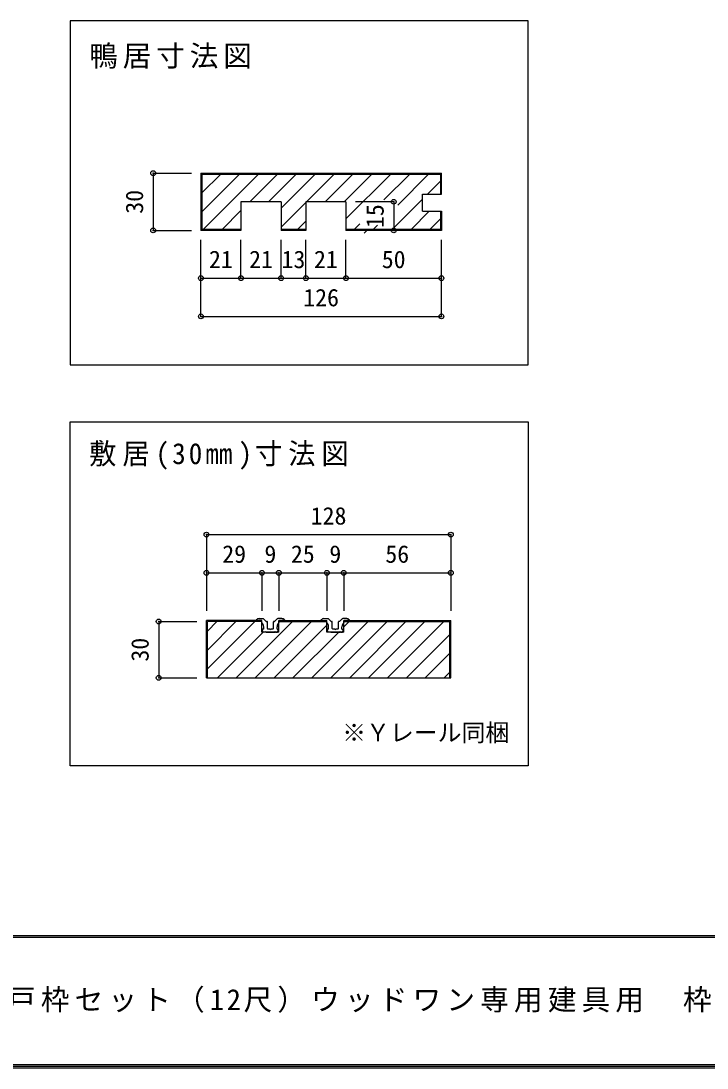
# Model space of a CAD drawing. Units: millimetres at full size, sheet at 1:5. Extents: x -981 to 969, y -733 to 681.
# Drawn here: x -477 to -117, y -716 to -168 of the extents above; entities that cross this region are included whole.
import ezdxf
from ezdxf.enums import TextEntityAlignment as Align

# ---------------------------------------------------------------- set-up
doc = ezdxf.new("R2010")
doc.units = ezdxf.units.MM
doc.header["$LTSCALE"] = 5
doc.header["$PDMODE"] = 32
doc.header["$PDSIZE"] = 2.5
doc.linetypes.add('DASHED1', pattern=[1.8, 1.2, -0.6])
for name, color, linetype in [('0-0_補助線', 4, 'Continuous'), ('0-3_仕上げ', 7, 'Continuous'), ('0-4_枠', 3, 'Continuous'), ('0-7_金物', 7, 'Continuous'), ('0-A_文字', 7, 'Continuous'), ('0-B_寸法', 7, 'Continuous'), ('0-C_ハッチ', 4, 'Continuous'), ('F-1_枠', 6, 'Continuous'), ('F-A_文字', 7, 'Continuous')]:
    doc.layers.add(name, color=color, linetype=linetype)
doc.styles.add('ＭＳ ゴシック', font='')
doc.styles.get('ＭＳ ゴシック').set_extended_font_data('MS Gothic')

msp = doc.modelspace()

# ---------------------------------------------------------------- linework, layer by layer
at = {"layer": '0-0_補助線'}
for p, q in [((-379.707, -456.597), (-350.624, -456.597)), ((-379.707, -456.597), (-379.707, -476.597)), ((-350.624, -456.597), (-350.624, -476.597)), ((-350.624, -456.597), (-341.79, -456.597)), ((-341.79, -456.597), (-341.79, -476.597)), ((-341.79, -456.597), (-316.624, -456.597)), ((-316.624, -456.597), (-316.624, -476.597)), ((-316.624, -456.597), (-307.79, -456.597)), ((-307.79, -456.597), (-307.79, -476.597)), ((-307.79, -456.597), (-251.707, -456.597)), ((-251.707, -456.597), (-251.707, -476.597)), ((-404.707, -482.097), (-404.707, -511.597)), ((-404.707, -482.097), (-384.707, -482.097)), ((-404.707, -511.597), (-384.707, -511.597))]:
    msp.add_line(p, q, dxfattribs=at)
at = {"layer": '0-0_補助線', "color": 7}
for p in [(-379.707, -456.597), (-350.624, -456.597), (-341.79, -456.597), (-316.624, -456.597), (-307.79, -456.597), (-251.707, -456.597), (-404.707, -482.097), (-404.707, -511.597)]:
    msp.add_point(p, dxfattribs=at)
at = {"layer": '0-3_仕上げ', "color": 3}
msp.add_line((-379.707, -511.597), (-274.707, -511.597), dxfattribs=at)
at = {"layer": '0-4_枠'}
for p, q in [((-382.613, -247.306), (-382.613, -277.306)), ((-382.613, -247.306), (-256.613, -247.306)), ((-382.113, -247.806), (-382.113, -276.806)), ((-256.613, -258.306), (-256.613, -247.306)), ((-340.613, -262.306), (-340.613, -277.306)), ((-306.613, -262.306), (-306.613, -277.306)), ((-266.613, -267.306), (-256.613, -267.306)), ((-257.113, -267.306), (-257.113, -276.806)), ((-256.613, -267.306), (-256.613, -277.306)), ((-361.613, -277.306), (-382.613, -277.306)), ((-361.613, -276.806), (-382.113, -276.806)), ((-327.613, -276.806), (-340.613, -276.806)), ((-327.613, -277.306), (-340.613, -277.306)), ((-257.113, -276.806), (-306.613, -276.806)), ((-256.613, -277.306), (-306.613, -277.306)), ((-350.707, -481.597), (-379.707, -481.597)), ((-379.707, -511.597), (-379.707, -481.597)), ((-350.707, -482.097), (-379.207, -482.097)), ((-379.207, -511.597), (-379.207, -482.097)), ((-350.707, -487.597), (-350.707, -481.597)), ((-341.707, -487.597), (-341.707, -481.597)), ((-341.707, -481.597), (-316.707, -481.597)), ((-341.707, -482.097), (-316.707, -482.097)), ((-316.707, -487.597), (-316.707, -481.597)), ((-307.707, -487.597), (-307.707, -481.597)), ((-307.707, -481.597), (-251.707, -481.597)), ((-307.707, -482.097), (-252.207, -482.097)), ((-252.207, -511.597), (-252.207, -482.097)), ((-341.707, -487.597), (-350.707, -487.597)), ((-307.707, -487.597), (-316.707, -487.597))]:
    msp.add_line(p, q, dxfattribs=at)
for points in [[(-382.113, -247.806), (-257.113, -247.806), (-257.113, -258.306)], [(-340.613, -262.306), (-361.613, -262.306), (-361.613, -277.306)], [(-306.613, -262.306), (-327.613, -262.306), (-327.613, -277.306)], [(-266.613, -267.306), (-266.613, -258.306), (-256.613, -258.306)], [(-379.707, -511.597), (-251.707, -511.597), (-251.707, -481.597)]]:
    msp.add_lwpolyline(points, dxfattribs=at)
at = {"layer": '0-7_金物'}
for p, q in [((-353.507, -481.597), (-350.707, -481.597)), ((-352.165, -480.597), (-350.164, -480.597)), ((-350.707, -482.597), (-350.707, -481.597)), ((-348.545, -482.009), (-349.81, -480.743)), ((-348.333, -482.097), (-348.007, -482.097)), ((-347.807, -485.797), (-347.807, -482.297)), ((-344.607, -485.797), (-344.607, -482.297)), ((-344.081, -482.097), (-344.407, -482.097)), ((-343.869, -482.009), (-342.603, -480.743)), ((-340.249, -480.597), (-342.25, -480.597)), ((-341.707, -482.597), (-341.707, -481.597)), ((-338.907, -481.597), (-341.707, -481.597)), ((-319.507, -481.597), (-316.707, -481.597)), ((-318.165, -480.597), (-316.164, -480.597)), ((-316.707, -482.597), (-316.707, -481.597)), ((-314.545, -482.009), (-315.81, -480.743)), ((-314.333, -482.097), (-314.007, -482.097)), ((-313.807, -485.797), (-313.807, -482.297)), ((-310.607, -485.797), (-310.607, -482.297)), ((-310.081, -482.097), (-310.407, -482.097)), ((-309.869, -482.009), (-308.603, -480.743)), ((-306.249, -480.597), (-308.25, -480.597)), ((-307.707, -482.597), (-307.707, -481.597)), ((-304.907, -481.597), (-307.707, -481.597)), ((-350.007, -487.597), (-350.493, -486.37)), ((-349.707, -486.097), (-350.307, -486.097)), ((-348.907, -487.597), (-350.007, -487.597)), ((-349.707, -486.097), (-349.707, -484.833)), ((-348.907, -487.597), (-348.707, -487.397)), ((-348.707, -487.397), (-348.507, -487.597)), ((-348.507, -487.597), (-343.907, -487.597)), ((-346.507, -486.097), (-347.507, -486.097)), ((-346.207, -486.397), (-346.507, -486.097)), ((-343.707, -487.397), (-343.907, -487.597)), ((-343.507, -487.597), (-343.707, -487.397)), ((-343.507, -487.597), (-342.407, -487.597)), ((-342.707, -486.097), (-342.707, -484.833)), ((-342.707, -486.097), (-342.107, -486.097)), ((-342.407, -487.597), (-341.921, -486.37)), ((-316.007, -487.597), (-316.493, -486.37)), ((-315.707, -486.097), (-316.307, -486.097)), ((-314.907, -487.597), (-316.007, -487.597)), ((-315.707, -486.097), (-315.707, -484.833)), ((-314.907, -487.597), (-314.707, -487.397)), ((-314.707, -487.397), (-314.507, -487.597)), ((-314.507, -487.597), (-309.907, -487.597)), ((-312.507, -486.097), (-313.507, -486.097)), ((-312.207, -486.397), (-312.507, -486.097)), ((-309.707, -487.397), (-309.907, -487.597)), ((-309.507, -487.597), (-309.707, -487.397)), ((-309.507, -487.597), (-308.407, -487.597)), ((-308.707, -486.097), (-308.707, -484.833)), ((-308.707, -486.097), (-308.107, -486.097)), ((-308.407, -487.597), (-307.921, -486.37))]:
    msp.add_line(p, q, dxfattribs=at)
for points in [[(-344.907, -486.097), (-345.907, -486.097), (-346.207, -486.397)], [(-310.907, -486.097), (-311.907, -486.097), (-312.207, -486.397)]]:
    msp.add_lwpolyline(points, dxfattribs=at)
for centre, radius, start, end in [((-353.507, -481.397), 0.2, 138.18969, 270), ((-352.165, -482.597), 2, 90, 138.18969), ((-350.164, -481.097), 0.5, 45, 90), ((-348.333, -481.797), 0.3, 225, 270), ((-348.007, -482.297), 0.2, 360, 90), ((-344.407, -482.297), 0.2, 90, 180), ((-344.081, -481.797), 0.3, 270, 315), ((-342.25, -481.097), 0.5, 90, 135), ((-340.249, -482.597), 2, 41.81031, 90), ((-338.907, -481.397), 0.2, 270, 41.81031), ((-319.507, -481.397), 0.2, 138.18969, 270), ((-318.165, -482.597), 2, 90, 138.18969), ((-316.164, -481.097), 0.5, 45, 90), ((-314.333, -481.797), 0.3, 225, 270), ((-314.007, -482.297), 0.2, 360, 90), ((-310.407, -482.297), 0.2, 90, 180), ((-310.081, -481.797), 0.3, 270, 315), ((-308.25, -481.097), 0.5, 90, 135), ((-306.249, -482.597), 2, 41.81031, 90), ((-304.907, -481.397), 0.2, 270, 41.81031), ((-352.707, -484.833), 3, 0, 48.19), ((-350.307, -486.297), 0.2, 90, 201.616), ((-347.507, -485.797), 0.3, 180, 270), ((-344.907, -485.797), 0.3, 270, 360), ((-339.707, -484.833), 3, 131.81, 180), ((-342.107, -486.297), 0.2, 338.384, 90), ((-318.707, -484.833), 3, 0, 48.19), ((-316.307, -486.297), 0.2, 90, 201.616), ((-313.507, -485.797), 0.3, 180, 270), ((-310.907, -485.797), 0.3, 270, 360), ((-305.707, -484.833), 3, 131.81, 180), ((-308.107, -486.297), 0.2, 338.384, 90)]:
    msp.add_arc(centre, radius, start, end, dxfattribs=at)
at = {"layer": '0-A_文字'}
for p, q in [((-451.113, -557.609), (-451.113, -377.609)), ((-211.113, -557.609), (-451.113, -557.609))]:
    msp.add_line(p, q, dxfattribs=at)
msp.add_lwpolyline([(-451.113, -347.609), (-211.113, -347.609), (-211.113, -167.609), (-451.113, -167.609)], close=True, dxfattribs=at)
msp.add_lwpolyline([(-451.113, -377.609), (-211.113, -377.609), (-211.113, -557.609)], dxfattribs=at)
at = {"layer": '0-B_寸法', "color": 4}
for p, q in [((-407.613, -247.306), (-407.613, -277.306)), ((-407.613, -247.306), (-387.613, -247.306)), ((-281.613, -262.306), (-301.613, -262.306)), ((-281.613, -262.306), (-281.613, -277.306)), ((-407.613, -277.306), (-387.613, -277.306)), ((-281.613, -277.306), (-301.613, -277.306)), ((-382.613, -302.306), (-382.613, -282.306)), ((-361.613, -302.306), (-361.613, -282.306)), ((-340.613, -302.306), (-340.613, -282.306)), ((-327.613, -302.306), (-327.613, -282.306)), ((-306.613, -302.306), (-306.613, -282.306)), ((-256.613, -302.306), (-256.613, -282.306)), ((-382.613, -322.306), (-382.613, -302.306)), ((-382.613, -302.306), (-361.613, -302.306)), ((-361.613, -302.306), (-340.613, -302.306)), ((-340.613, -302.306), (-327.613, -302.306)), ((-327.613, -302.306), (-306.613, -302.306)), ((-306.613, -302.306), (-256.613, -302.306)), ((-256.613, -322.306), (-256.613, -302.306)), ((-382.613, -322.306), (-256.613, -322.306)), ((-379.707, -436.597), (-251.707, -436.597)), ((-379.707, -436.597), (-379.707, -456.597)), ((-251.707, -436.597), (-251.707, -456.597))]:
    msp.add_line(p, q, dxfattribs=at)
at = {"layer": '0-B_寸法', "color": 4, "linetype": 'DASHED1'}
msp.add_line((-297.113, -278.742), (-295.677, -277.306), dxfattribs=at)
at = {"layer": '0-B_寸法'}
for p in [(-407.613, -247.306), (-281.613, -262.306), (-407.613, -277.306), (-281.613, -277.306), (-382.613, -302.306), (-361.613, -302.306), (-340.613, -302.306), (-327.613, -302.306), (-306.613, -302.306), (-256.613, -302.306), (-382.613, -322.306), (-256.613, -322.306), (-379.707, -436.597), (-251.707, -436.597)]:
    msp.add_point(p, dxfattribs=at)
at = {"layer": '0-C_ハッチ'}
for p, q in [((-382.113, -257.676), (-372.243, -247.806)), ((-382.113, -267.575), (-362.343, -247.806)), ((-381.444, -276.806), (-352.444, -247.806)), ((-357.044, -262.306), (-342.544, -247.806)), ((-347.145, -262.306), (-332.645, -247.806)), ((-340.613, -275.573), (-312.846, -247.806)), ((-340.613, -265.673), (-322.745, -247.806)), ((-317.446, -262.306), (-302.946, -247.806)), ((-307.547, -262.306), (-293.047, -247.806)), ((-306.613, -271.271), (-283.147, -247.806)), ((-286.701, -261.259), (-273.248, -247.806)), ((-279.542, -264), (-263.348, -247.806)), ((-263.949, -258.306), (-257.113, -251.47)), ((-282.449, -276.806), (-266.613, -260.97)), ((-371.544, -276.806), (-361.613, -266.874)), ((-272.549, -276.806), (-263.049, -267.306)), ((-331.946, -276.806), (-327.613, -272.472)), ((-302.248, -276.806), (-299.325, -273.883)), ((-262.65, -276.806), (-257.113, -271.269)), ((-361.645, -276.806), (-361.613, -276.774)), ((-292.348, -276.806), (-290.167, -274.625)), ((-379.207, -506.925), (-354.379, -482.097)), ((-379.207, -497.026), (-364.278, -482.097)), ((-379.207, -487.126), (-374.178, -482.097)), ((-364.08, -511.597), (-334.58, -482.097)), ((-354.18, -511.597), (-324.68, -482.097)), ((-324.482, -511.597), (-294.982, -482.097)), ((-314.582, -511.597), (-285.082, -482.097)), ((-307.707, -484.923), (-304.881, -482.097)), ((-304.683, -511.597), (-275.207, -482.121)), ((-294.783, -511.597), (-265.283, -482.097)), ((-284.884, -511.597), (-255.384, -482.097)), ((-373.979, -511.597), (-349.979, -487.597)), ((-344.281, -511.597), (-316.707, -484.023)), ((-334.381, -511.597), (-310.381, -487.597)), ((-274.984, -511.597), (-252.207, -488.82)), ((-265.085, -511.597), (-252.207, -498.719)), ((-255.185, -511.597), (-252.207, -508.619))]:
    msp.add_line(p, q, dxfattribs=at)
at = {"layer": 'F-1_枠'}
for p, q in [((968.636, -646.776), (-981.363, -646.776)), ((968.636, -647.609), (-981.363, -647.609)), ((968.636, -714.276), (-981.363, -714.276)), ((968.636, -715.109), (-981.363, -715.109)), ((968.636, -715.943), (-981.363, -715.943))]:
    msp.add_line(p, q, dxfattribs=at)

# ---------------------------------------------------------------- texts
at = {"layer": '0-0_補助線', "color": 7, "style": 'ＭＳ ゴシック'}
for s, p in [('29', (-371.415, -454.097)), ('9', (-349.332, -454.097)), ('25', (-335.457, -454.097)), ('9', (-315.332, -454.097)), ('56', (-285.998, -454.097))]:
    msp.add_text(s, height=9.164, dxfattribs=at).set_placement(p, align=Align.BOTTOM_LEFT)
msp.add_text('30', height=9.164, rotation=90, dxfattribs=at).set_placement((-407.207, -503.097), align=Align.BOTTOM_LEFT)
at = {"layer": '0-A_文字', "style": 'ＭＳ ゴシック'}
msp.add_text('※Ｙレール同梱', height=9.164, dxfattribs=at).set_placement((-308.613, -547.609), align=Align.BOTTOM_LEFT)
at = {"layer": '0-A_文字', "char_height": 11, "attachment_point": 7, "style": 'ＭＳ ゴシック'}
for s, insert in [('\\T1.17;鴨居寸法図', (-441.113, -192.609)), ('\\T1.22;\\W0.95;敷居(30㎜)寸法図', (-441.113, -402.609))]:
    msp.add_mtext(s, dxfattribs=dict(at, insert=insert))
at = {"layer": '0-B_寸法', "style": 'ＭＳ ゴシック'}
for s, p in [('30', (-410.113, -268.556)), ('15', (-284.113, -276.056))]:
    msp.add_text(s, height=9.164, rotation=90, dxfattribs=at).set_placement(p, align=Align.BOTTOM_LEFT)
for s, p in [('21', (-378.363, -299.806)), ('21', (-357.363, -299.806)), ('13', (-340.363, -299.806)), ('21', (-323.363, -299.806)), ('50', (-287.863, -299.806)), ('126', (-328.988, -319.806)), ('128', (-325.082, -434.097))]:
    msp.add_text(s, height=9.164, dxfattribs=at).set_placement(p, align=Align.BOTTOM_LEFT)
at = {"layer": 'F-A_文字', "insert": (-855.955, -688.443), "char_height": 11, "attachment_point": 7, "style": 'ＭＳ ゴシック'}
msp.add_mtext('\\T1.18;大壁部材\u3000ニュージーパイン\u3000和－洋引き違い戸枠セット（12尺）ウッドワン専用建具用\u3000枠外Ｗ3,252', dxfattribs=at)

doc.saveas('drawing.dxf')
